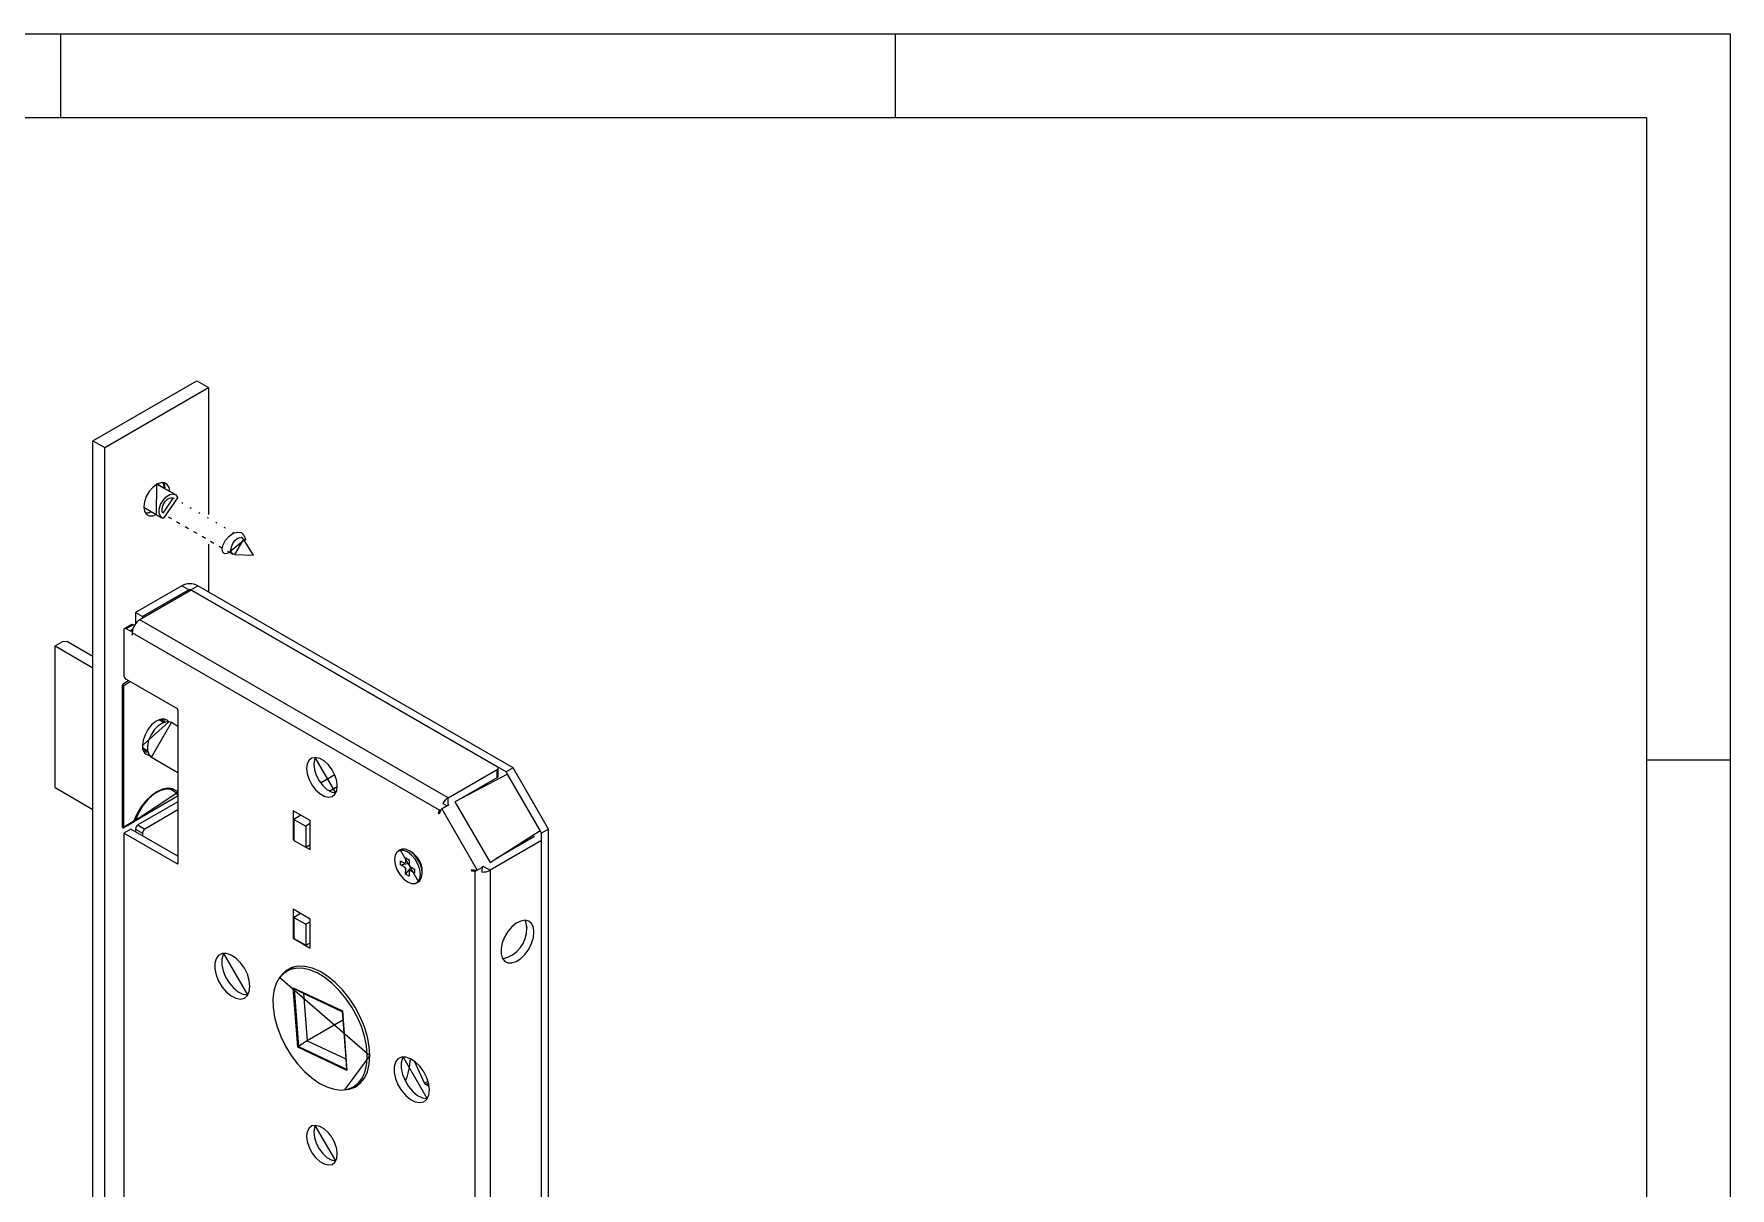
# Model space of a CAD drawing. Extents: x 19 to 519, y 6 to 365.
# Drawn here: x 391.7 to 518.8, y 278.5 to 365 of the extents above; entities that cross this region are included whole.
import ezdxf

# ---------------------------------------------------------------- set-up
doc = ezdxf.new("R2010")
doc.units = 0
doc.layers.add('119', color=190, linetype='CONTINUOUS')

msp = doc.modelspace()

# ---------------------------------------------------------------- linework, layer by layer
at = {"layer": '119'}
for p, q in [((331.25, 365), (393.75, 365)), ((393.75, 365), (456.25, 365)), ((393.75, 358.75), (393.75, 365)), ((456.25, 365), (518.75, 365)), ((456.25, 358.75), (456.25, 365)), ((518.75, 365), (518.75, 310.625)), ((331.25, 358.75), (393.75, 358.75)), ((393.75, 358.75), (456.25, 358.75)), ((456.25, 358.75), (512.5, 358.75)), ((512.5, 358.75), (512.5, 310.625)), ((396.1496, 334.5281), (403.9278, 339.0183)), ((397.0335, 334.0178), (404.8117, 338.5081)), ((403.9278, 339.0183), (404.8117, 338.5081)), ((404.8117, 338.5081), (404.8117, 329.0105)), ((396.1496, 334.5281), (397.0335, 334.0178)), ((396.1496, 236.5432), (396.1496, 334.5281)), ((397.0335, 236.0329), (397.0335, 334.0178)), ((400.136, 330.3447), (399.9979, 329.952)), ((400.3511, 330.7173), (400.136, 330.3447)), ((400.6221, 331.0332), (400.3511, 330.7173)), ((400.9226, 331.2616), (400.6221, 331.0332)), ((400.8945, 329.0004), (400.9226, 331.2616)), ((401.223, 331.3801), (400.9226, 331.2616)), ((400.9226, 331.2616), (401.8944, 330.7325)), ((401.5409, 330.9366), (400.9506, 331.2774)), ((401.4941, 331.3771), (401.223, 331.3801)), ((401.3973, 330.0584), (401.6333, 330.3204)), ((401.4101, 331.3917), (401.4937, 331.2238)), ((401.5409, 330.9366), (401.4101, 331.3917)), ((401.4762, 330.974), (401.5122, 331.1601)), ((401.4937, 331.2238), (401.5409, 330.9366)), ((401.7092, 331.2529), (401.4941, 331.3771)), ((401.8944, 330.7325), (401.5409, 330.9366)), ((401.6333, 330.3204), (401.8926, 330.4889)), ((401.8473, 331.0197), (401.7092, 331.2529)), ((401.8944, 330.7325), (401.8473, 331.0197)), ((401.8926, 330.4889), (402.1403, 330.5412)), ((402.3064, 330.4947), (401.8944, 330.7325)), ((402.1403, 330.5412), (402.343, 330.4703)), ((402.343, 330.4703), (402.4731, 330.2857)), ((402.4731, 330.2857), (402.4867, 330.2441)), ((399.9979, 329.952), (399.9503, 329.5776)), ((399.9503, 329.5776), (399.9979, 329.2581)), ((399.9507, 329.5453), (401.3065, 328.7626)), ((399.9979, 329.2581), (400.136, 329.0249)), ((400.0815, 329.0902), (400.541, 329.2045)), ((400.2686, 329.1018), (400.0815, 329.0902)), ((400.136, 329.0249), (400.3511, 328.9007)), ((400.541, 329.2045), (400.2686, 329.1018)), ((400.3331, 329.1176), (400.4763, 329.2418)), ((400.6221, 328.8977), (400.8945, 329.0004)), ((401.1078, 329.0993), (401.1156, 329.4037)), ((401.1944, 328.8664), (401.1078, 329.0993)), ((401.1156, 329.4037), (401.2166, 329.7385)), ((401.2166, 329.7385), (401.3973, 330.0584)), ((401.3199, 329.4528), (401.402, 329.7247)), ((401.3262, 329.2129), (401.3199, 329.4528)), ((401.3781, 329.0949), (401.3262, 329.2129)), ((402.1483, 330.2394), (401.3781, 329.0949)), ((401.402, 329.7247), (401.5577, 329.9791)), ((402.4867, 330.2441), (401.4351, 328.7194)), ((401.5577, 329.9791), (401.7585, 330.1698)), ((401.7585, 330.1698), (401.9681, 330.2622)), ((401.9681, 330.2622), (402.1483, 330.2394)), ((402.2434, 330.1846), (402.1546, 330.2359)), ((402.8863, 329.8136), (402.7951, 329.8662)), ((403.5229, 329.446), (403.4315, 329.4988)), ((404.151, 329.0834), (404.0679, 329.1314)), ((400.3511, 328.9007), (400.6221, 328.8977)), ((401.3637, 328.7364), (401.1944, 328.8664)), ((401.4351, 328.7194), (401.3637, 328.7364)), ((401.7769, 328.8374), (402.0253, 328.694)), ((402.4133, 328.47), (402.6625, 328.3262)), ((403.0497, 328.1027), (403.2944, 327.9614)), ((403.6861, 327.7353), (403.9252, 327.5973)), ((404.7877, 328.7159), (404.7043, 328.764)), ((405.4313, 328.3444), (405.3407, 328.3966)), ((406.0689, 327.9762), (405.9771, 328.0292)), ((404.3225, 327.3679), (404.5703, 327.2249)), ((404.8117, 326.7853), (404.8117, 323.1991)), ((404.9589, 327.0005), (405.2083, 326.8565)), ((405.5953, 326.6331), (405.8409, 326.4914)), ((405.8254, 326.4234), (405.8978, 326.7409)), ((405.8978, 326.7409), (406.0743, 327.0777)), ((406.0743, 327.0777), (406.3356, 327.3806)), ((406.3356, 327.3806), (406.6477, 327.5979)), ((407.5593, 327.1561), (406.3761, 326.1824)), ((406.4809, 326.3362), (406.5109, 326.5738)), ((406.5109, 326.5738), (406.6117, 326.8222)), ((406.6117, 326.8222), (406.7678, 327.0436)), ((406.6985, 327.6128), (406.6135, 327.6619)), ((406.6477, 327.5979), (406.9639, 327.6907)), ((407.4126, 327.1651), (406.7433, 326.0058)), ((406.7678, 327.0436), (406.9556, 327.2043)), ((406.9556, 327.2043), (407.1463, 327.2797)), ((406.9639, 327.6907), (407.2464, 327.6414)), ((407.1463, 327.2797), (407.3111, 327.2585)), ((407.2464, 327.6414), (407.4534, 327.4542)), ((407.3254, 327.2509), (407.2499, 327.2945)), ((407.3111, 327.2585), (407.4126, 327.1651)), ((407.501, 327.0239), (407.4126, 327.1651)), ((407.4534, 327.4542), (407.5593, 327.1561)), ((407.5593, 327.1561), (407.501, 327.0239)), ((408.1704, 325.9548), (407.501, 327.0239)), ((405.8644, 326.1828), (405.8254, 326.4234)), ((406.0011, 326.0581), (405.8644, 326.1828)), ((406.2088, 326.0733), (406.0011, 326.0581)), ((406.3761, 326.1824), (406.2088, 326.0733)), ((406.2317, 326.2657), (406.6255, 326.0384)), ((406.5261, 326.1455), (406.4809, 326.3362)), ((406.6398, 326.0308), (406.5261, 326.1455)), ((406.7433, 326.0058), (406.6398, 326.0308)), ((406.7433, 326.0058), (408.1704, 325.9548)), ((402.7972, 323.6681), (399.3316, 321.6674)), ((403.5058, 323.3424), (399.6506, 321.1168)), ((403.3275, 323.362), (399.8619, 321.3613)), ((403.3275, 323.362), (402.7972, 323.6681)), ((403.3275, 323.2395), (403.3275, 323.362)), ((403.469, 323.362), (403.9993, 323.6681)), ((427.0863, 309.7279), (403.469, 323.362)), ((403.469, 323.3211), (403.469, 323.362)), ((426.4287, 310.1093), (403.5058, 323.3424)), ((427.6166, 310.0341), (403.9993, 323.6681)), ((399.3316, 321.6674), (399.8619, 321.3613)), ((399.3316, 321.6674), (399.3316, 320.8189)), ((398.4485, 320.3411), (398.4485, 316.9729)), ((399.0306, 320.7617), (398.5003, 320.4556)), ((399.1556, 320.7493), (398.6253, 320.4432)), ((398.9081, 320.2799), (398.6253, 320.4432)), ((399.1262, 320.4058), (398.9081, 320.2799)), ((398.9081, 320.2799), (399.0814, 320.3434)), ((398.9383, 320.2655), (398.9081, 320.2799)), ((398.9675, 320.2575), (398.9383, 320.2655)), ((398.995, 320.2561), (398.9675, 320.2575)), ((399.02, 320.2614), (398.995, 320.2561)), ((399.0417, 320.2732), (399.02, 320.2614)), ((399.0595, 320.2912), (399.0417, 320.2732)), ((399.0728, 320.3148), (399.0595, 320.2912)), ((399.0814, 320.3434), (399.0728, 320.3148)), ((399.1145, 320.3625), (399.0814, 320.3434)), ((399.0814, 320.3434), (399.0814, 319.9758)), ((399.0849, 320.137), (399.0849, 319.9778)), ((422.1082, 306.8459), (399.0849, 320.137)), ((399.2506, 320.6945), (399.1556, 320.7493)), ((422.7503, 307.7817), (399.6506, 321.1168)), ((399.8619, 321.3613), (399.8619, 321.2388)), ((393.3212, 319.1562), (393.8468, 319.4596)), ((393.3212, 308.5411), (393.3212, 319.1562)), ((393.3212, 319.1562), (396.1496, 317.5234)), ((394.2463, 319.4798), (393.8468, 319.4596)), ((394.2463, 319.4798), (396.1496, 318.381)), ((399.0849, 319.9778), (399.0814, 319.9758)), ((399.0849, 319.9737), (399.0814, 319.9758)), ((399.0849, 319.9778), (399.0849, 319.9737)), ((398.43, 316.3498), (398.8021, 316.5646)), ((398.4477, 316.1967), (398.9436, 316.483)), ((398.6253, 316.6667), (402.4436, 314.4624)), ((398.3593, 305.5715), (398.3593, 316.2273)), ((398.3611, 316.2467), (398.4477, 316.1967)), ((398.4477, 305.5817), (398.4477, 316.1967)), ((402.5144, 314.3399), (402.5144, 308.1984)), ((399.8619, 311.7056), (401.8282, 313.4783)), ((400.0462, 312.5019), (399.909, 312.0938)), ((400.2613, 312.8937), (400.0462, 312.5019)), ((400.5351, 313.2343), (400.2613, 312.8937)), ((400.4947, 312.4909), (400.318, 312.0862)), ((400.7409, 312.8622), (400.4947, 312.4909)), ((400.5262, 310.8147), (402.0261, 313.4129)), ((400.8433, 313.4935), (400.5351, 313.2343)), ((401.0345, 313.167), (400.7409, 312.8622)), ((401.1586, 313.6483), (400.8433, 313.4935)), ((401.3497, 313.3781), (401.0345, 313.167)), ((401.169, 313.5613), (401.0492, 313.6071)), ((401.4529, 313.6848), (401.1586, 313.6483)), ((401.426, 313.4128), (401.169, 313.5613)), ((401.2918, 313.6793), (401.2612, 313.6355)), ((401.6583, 313.477), (401.3497, 313.3781)), ((401.3658, 313.5315), (401.4719, 313.6827)), ((401.5447, 313.5656), (401.4183, 313.4443)), ((401.4183, 313.4443), (401.427, 313.4258)), ((401.4348, 313.4078), (401.4183, 313.4443)), ((401.427, 313.4258), (401.4348, 313.4078)), ((401.7001, 313.5998), (401.4529, 313.6848)), ((401.933, 313.4547), (401.6583, 313.477)), ((401.8282, 313.4783), (401.7001, 313.5998)), ((402.0261, 313.4129), (401.933, 313.4547)), ((402.5144, 313.131), (402.0261, 313.4129)), ((399.909, 312.0938), (399.8619, 311.7056)), ((399.8695, 311.5635), (399.9691, 311.4827)), ((399.9582, 311.3625), (399.9327, 311.3066)), ((399.9691, 311.4827), (400.2261, 311.3343)), ((400.0241, 311.1566), (400.1018, 311.3263)), ((400.1018, 311.3263), (400.1018, 311.3263)), ((400.204, 311.3259), (400.1636, 311.1562)), ((400.204, 311.3259), (400.2349, 311.3293)), ((400.2245, 311.328), (400.204, 311.3259)), ((400.2349, 311.3293), (400.2245, 311.328)), ((400.318, 312.0862), (400.2265, 311.6839)), ((400.2265, 311.6839), (400.2282, 311.3198)), ((400.2282, 311.3198), (400.323, 311.0262)), ((400.323, 311.0262), (400.5025, 310.8293)), ((400.5025, 310.8293), (400.5262, 310.8147)), ((400.5262, 310.8147), (402.5144, 309.667)), ((412.1952, 310.3295), (412.1487, 309.9825)), ((412.1487, 309.9825), (412.1952, 309.5818)), ((412.3311, 310.5946), (412.1952, 310.3295)), ((412.5453, 310.7564), (412.3311, 310.5946)), ((412.8204, 310.8017), (412.5453, 310.7564)), ((412.7256, 310.6356), (412.679, 310.2887)), ((412.679, 310.2887), (412.7256, 309.888)), ((412.7949, 310.8026), (412.7256, 310.6356)), ((414.3309, 308.142), (412.7949, 310.8026)), ((413.1342, 310.727), (412.8204, 310.8017)), ((413.4613, 310.5382), (413.1342, 310.727)), ((413.7751, 310.2506), (413.4613, 310.5382)), ((414.0502, 309.8876), (413.7751, 310.2506)), ((426.5019, 309.3948), (426.5019, 310.0072)), ((427.6166, 310.0341), (427.0863, 309.7279)), ((430.2683, 305.4413), (427.6166, 310.0341)), ((512.5, 310.625), (512.5, 248.125)), ((512.5, 310.625), (518.75, 310.625)), ((518.75, 310.625), (518.75, 248.125)), ((412.1952, 309.5818), (412.3311, 309.1599)), ((412.3311, 309.1599), (412.5453, 308.7508)), ((412.5453, 308.7508), (412.8204, 308.3878)), ((412.7256, 309.888), (412.8614, 309.466)), ((412.8614, 309.466), (413.0756, 309.057)), ((413.0756, 309.057), (413.3507, 308.6939)), ((414.2538, 309.5033), (413.1905, 308.8895)), ((413.3507, 308.6939), (413.6645, 308.4064)), ((414.2644, 309.4785), (414.0502, 309.8876)), ((414.4002, 309.0566), (414.2644, 309.4785)), ((414.4468, 308.6559), (414.4002, 309.0566)), ((422.7503, 307.7817), (426.4287, 309.9052)), ((427.202, 309.5517), (423.2515, 307.4909)), ((423.8329, 307.7943), (426.4287, 309.2928)), ((426.4287, 309.2928), (426.4287, 309.9052)), ((427.1913, 309.5461), (427.0863, 309.7279)), ((429.6414, 305.3266), (427.202, 309.5517)), ((393.3212, 308.5411), (396.1496, 306.9083)), ((399.1905, 306.0105), (402.5144, 308.1984)), ((399.3208, 306.092), (402.5243, 307.9413)), ((402.5144, 307.4802), (399.5084, 305.7449)), ((400.0951, 307.544), (399.7313, 307.0768)), ((400.2702, 307.6736), (399.8811, 307.2013)), ((400.4986, 307.9364), (400.0951, 307.544)), ((400.7004, 308.0499), (400.2702, 307.6736)), ((400.9226, 308.2352), (400.4986, 307.9364)), ((401.1447, 308.3064), (400.7004, 308.0499)), ((401.3465, 308.4259), (400.9226, 308.2352)), ((401.575, 308.4269), (401.1447, 308.3064)), ((401.7501, 308.4994), (401.3465, 308.4259)), ((401.964, 308.4037), (401.575, 308.4269)), ((402.1138, 308.4522), (401.7501, 308.4994)), ((402.1725, 308.3181), (401.8606, 308.4982)), ((402.2873, 308.2384), (401.964, 308.4037)), ((402.4203, 308.2865), (402.1138, 308.4522)), ((402.5243, 307.9413), (402.2873, 308.2384)), ((402.338, 308.193), (402.5144, 308.0912)), ((402.5144, 308.1984), (402.4203, 308.2865)), ((402.5144, 307.974), (402.5025, 307.9808)), ((402.5144, 308.1984), (402.5144, 308.0912)), ((402.5144, 308.0912), (402.5144, 307.974)), ((402.5144, 307.974), (402.5144, 307.4802)), ((402.5144, 307.4802), (402.5144, 306.8679)), ((412.8204, 308.3878), (413.1342, 308.1002)), ((413.1342, 308.1002), (413.4613, 307.9114)), ((413.4613, 307.9114), (413.7751, 307.8367)), ((413.6645, 308.4064), (413.9916, 308.2176)), ((413.7751, 307.8367), (414.0502, 307.882)), ((414.4455, 308.5935), (413.8826, 308.2685)), ((413.9916, 308.2176), (414.3054, 308.1428)), ((414.0502, 307.882), (414.2644, 308.0438)), ((414.2644, 308.0438), (414.4002, 308.3089)), ((414.3054, 308.1428), (414.3309, 308.142)), ((414.4002, 308.3089), (414.4468, 308.6559)), ((422.7503, 307.2716), (422.7503, 307.7817)), ((423.2515, 307.4909), (425.8812, 302.9361)), ((399.4249, 306.5573), (399.1905, 306.0105)), ((399.3208, 306.092), (399.2383, 306.1396)), ((399.5579, 306.6627), (399.3208, 306.092)), ((399.7313, 307.0768), (399.4249, 306.5573)), ((399.8811, 307.2013), (399.5579, 306.6627)), ((402.5144, 306.8679), (400.0387, 305.4387)), ((402.5144, 306.8679), (402.5144, 303.3982)), ((412.4139, 306.0734), (411.1411, 306.8081)), ((411.1411, 306.8081), (411.1411, 304.6443)), ((411.7245, 306.4713), (411.1941, 306.1652)), ((411.1941, 306.1652), (412.078, 305.6549)), ((411.1941, 306.1652), (411.1941, 304.5933)), ((411.6714, 306.502), (411.6714, 306.4407)), ((422.1082, 306.8459), (422.0101, 306.6419)), ((422.1465, 306.7207), (422.0101, 306.6419)), ((422.0101, 306.6419), (422.0749, 306.5719)), ((422.2494, 306.9346), (422.0749, 306.5719)), ((422.1082, 306.8459), (422.197, 306.8972)), ((422.7798, 307.2408), (422.2494, 306.9346)), ((422.2771, 306.9485), (422.2494, 306.9346)), ((422.8074, 307.2546), (422.2771, 306.9485)), ((422.2771, 306.9485), (424.9242, 302.3635)), ((422.3495, 307.358), (422.6674, 307.1759)), ((398.3593, 305.6327), (398.4477, 305.5817)), ((398.43, 305.5306), (398.3593, 305.5715)), ((398.43, 305.5306), (399.2567, 306.0079)), ((399.1905, 306.0105), (398.4477, 305.5817)), ((398.9788, 305.4392), (398.4485, 305.133)), ((398.4485, 305.133), (398.4485, 259.223)), ((402.4436, 302.8267), (398.4485, 305.133)), ((402.5144, 303.3982), (398.9788, 305.4392)), ((399.2567, 306.0079), (399.201, 306.04)), ((399.3316, 305.4387), (399.8619, 305.1325)), ((399.3316, 305.4387), (399.3316, 305.2355)), ((399.5084, 305.7449), (400.0387, 305.4387)), ((399.8619, 305.1325), (399.8619, 305.1325)), ((399.8619, 305.1325), (399.8619, 304.9294)), ((412.4139, 305.8488), (412.078, 305.6549)), ((412.078, 305.6549), (412.078, 304.0831)), ((412.4139, 305.8488), (412.4139, 306.0734)), ((412.4139, 304.277), (412.4139, 305.8488)), ((425.8812, 302.9361), (429.6414, 305.3266)), ((429.2076, 304.8843), (426.3591, 303.2399)), ((429.738, 305.1351), (429.6312, 305.3201)), ((430.2683, 305.4413), (429.738, 305.1351)), ((429.738, 240.6284), (429.738, 305.1351)), ((430.2683, 240.9346), (430.2683, 305.4413)), ((411.1941, 304.6749), (411.1411, 304.6443)), ((411.1411, 304.6443), (411.1941, 304.6137)), ((411.1941, 304.5933), (412.078, 304.0831)), ((412.078, 304.0831), (412.4139, 304.277)), ((412.0956, 304.0932), (412.4139, 303.9095)), ((412.4139, 303.9095), (412.4139, 304.277)), ((418.912, 303.7194), (418.7732, 303.487)), ((419.1277, 303.8426), (418.912, 303.7194)), ((419.151, 303.8763), (419.0096, 303.7946)), ((419.3991, 303.8445), (419.1277, 303.8426)), ((419.2691, 303.9242), (419.151, 303.8763)), ((419.151, 303.8763), (420.5259, 301.4946)), ((419.5405, 303.9262), (419.2691, 303.9242)), ((419.6997, 303.725), (419.3991, 303.8445)), ((419.8411, 303.8067), (419.5405, 303.9262)), ((420, 303.4958), (419.6997, 303.725)), ((420.0154, 303.706), (419.8386, 303.8081)), ((420.1414, 303.5774), (419.8411, 303.8067)), ((429.7394, 304.579), (425.8842, 302.3535)), ((429.7394, 241.1862), (429.7394, 304.579)), ((402.5144, 302.8675), (402.4436, 302.8267)), ((402.5144, 303.3982), (402.5144, 302.8675)), ((418.7732, 303.487), (418.7248, 303.1681)), ((418.7248, 303.1681), (418.7716, 302.794)), ((418.7716, 302.794), (418.9089, 302.4013)), ((418.9089, 302.4013), (419.1234, 302.0284)), ((419.1664, 302.7608), (419.1671, 303.0625)), ((419.1664, 302.7608), (419.8287, 302.888)), ((419.4881, 302.574), (419.1664, 302.7608)), ((419.1671, 303.0625), (419.4888, 302.8758)), ((419.5648, 302.0682), (420.0058, 302.5756)), ((419.5648, 302.0682), (419.5657, 302.4391)), ((419.5668, 302.9204), (419.5677, 303.2913)), ((419.5677, 303.2913), (419.8293, 303.1395)), ((419.8293, 303.1395), (419.8284, 302.7685)), ((420.227, 302.1452), (419.9053, 302.3319)), ((419.9061, 302.6336), (420.2277, 302.4469)), ((420.2707, 303.1792), (420, 303.4958)), ((420.4121, 303.2608), (420.1414, 303.5774)), ((420.2277, 302.4469), (420.227, 302.1452)), ((420.4852, 302.8063), (420.2707, 303.1792)), ((420.6266, 302.8879), (420.4121, 303.2608)), ((420.6226, 302.4136), (420.4852, 302.8063)), ((420.6693, 302.0395), (420.6226, 302.4136)), ((420.764, 302.4952), (420.6266, 302.8879)), ((420.8107, 302.1211), (420.764, 302.4952)), ((420.8108, 302.1242), (420.8108, 302.3283)), ((424.8968, 302.3453), (424.4979, 302.3753)), ((424.5261, 302.2841), (424.4979, 302.3753)), ((424.6626, 302.3629), (424.5261, 302.2841)), ((424.8968, 302.3453), (424.9242, 302.3635)), ((424.9242, 302.3635), (425.4546, 302.6696)), ((425.3041, 302.2183), (425.3177, 302.6512)), ((425.4403, 302.6098), (425.8842, 302.3535)), ((425.4846, 302.6992), (425.4875, 302.701)), ((425.8842, 302.3535), (425.8842, 238.9607)), ((419.1234, 302.0284), (419.3941, 301.7118)), ((419.3941, 301.7118), (419.6944, 301.4826)), ((419.8264, 301.9163), (419.5648, 302.0682)), ((419.6944, 301.4826), (419.995, 301.3631)), ((419.8273, 302.2873), (419.8264, 301.9163)), ((419.995, 301.3631), (420.2664, 301.365)), ((420.2664, 301.365), (420.4821, 301.4882)), ((420.3845, 301.413), (420.5259, 301.4946)), ((420.4821, 301.4882), (420.6209, 301.7206)), ((420.5259, 301.4946), (420.6235, 301.5699)), ((420.6209, 301.7206), (420.6693, 302.0395)), ((420.6235, 301.5699), (420.7624, 301.8023)), ((420.7624, 301.8023), (420.8107, 302.1211)), ((424.7529, 302.2671), (424.5261, 302.2841)), ((424.839, 302.3168), (424.7529, 302.2671)), ((424.7529, 302.2671), (424.7529, 239.0458)), ((412.4139, 298.6939), (411.1411, 299.4286)), ((411.1411, 299.4286), (411.1411, 297.2648)), ((411.6979, 299.1072), (411.1941, 298.8163)), ((411.1941, 298.8163), (412.078, 298.306)), ((411.1941, 298.8163), (411.1941, 297.2445)), ((411.6714, 299.1225), (411.6714, 299.0918)), ((412.4139, 298.4999), (412.4139, 298.6939)), ((428.1879, 298.5501), (427.8517, 298.3825)), ((428.5054, 298.6031), (428.1879, 298.5501)), ((428.5974, 298.3852), (428.5048, 298.6031)), ((428.5048, 298.6031), (428.6433, 298.0262)), ((428.7808, 298.5376), (428.5054, 298.6031)), ((428.9934, 298.3585), (428.7808, 298.5376)), ((411.1941, 297.2954), (411.1411, 297.2648)), ((411.1411, 297.2648), (412.4139, 296.53)), ((411.1941, 297.2445), (412.078, 296.7342)), ((412.4139, 298.4999), (412.078, 298.306)), ((412.078, 298.306), (412.078, 296.7342)), ((412.4139, 296.9281), (412.4139, 298.4999)), ((426.9762, 297.3533), (426.8012, 296.9198)), ((427.2225, 297.7611), (426.9762, 297.3533)), ((427.5217, 298.1129), (427.2225, 297.7611)), ((427.8517, 298.3825), (427.5217, 298.1129)), ((428.6433, 298.0262), (428.5974, 298.3852)), ((429.1277, 298.0791), (428.9934, 298.3585)), ((428.9934, 296.8736), (429.1277, 297.308)), ((429.1736, 297.72), (429.1277, 298.0791)), ((429.1277, 297.308), (429.1736, 297.72)), ((405.5518, 295.9766), (405.3642, 295.7287)), ((405.8157, 296.1089), (405.5518, 295.9766)), ((405.8945, 296.0348), (405.7971, 295.6896)), ((406.1362, 296.1156), (405.8157, 296.1089)), ((405.9462, 296.1273), (405.8945, 296.0348)), ((407.7445, 293.0122), (405.9462, 296.1273)), ((406.4898, 295.9964), (406.1362, 296.1156)), ((406.85, 295.76), (406.4898, 295.9964)), ((412.078, 296.7342), (412.4139, 296.9281)), ((412.4139, 296.53), (412.4139, 296.9281)), ((426.8012, 296.9198), (426.7102, 296.4925)), ((426.7102, 296.4925), (426.7102, 296.1034)), ((426.7102, 296.1034), (426.8012, 295.7812)), ((428.1879, 295.752), (428.5054, 296.0656)), ((428.5054, 296.0656), (428.7808, 296.4489)), ((428.7808, 296.4489), (428.9934, 296.8736)), ((405.3642, 295.7287), (405.2668, 295.3834)), ((405.2668, 295.3834), (405.2668, 294.9665)), ((405.2668, 294.9665), (405.3642, 294.5088)), ((405.7971, 295.6896), (405.7971, 295.2726)), ((405.7971, 295.2726), (405.8945, 294.8149)), ((405.8945, 294.8149), (406.0821, 294.3504)), ((407.1902, 295.4239), (406.85, 295.76)), ((407.4852, 295.0132), (407.1902, 295.4239)), ((407.713, 294.5582), (407.4852, 295.0132)), ((410.6117, 294.8373), (410.2647, 294.5045)), ((410.8572, 294.8859), (410.4561, 294.6514)), ((411.0282, 295.0589), (410.6117, 294.8373)), ((411.2326, 295.1199), (410.6565, 294.7874)), ((411.3178, 295.0057), (410.8572, 294.8859)), ((411.0395, 295.063), (410.8936, 294.9242)), ((411.5035, 295.1633), (411.0282, 295.0589)), ((411.0556, 295.0177), (411.1213, 295.09)), ((411.826, 295.0078), (411.3178, 295.0057)), ((412.0252, 295.148), (411.5035, 295.1633)), ((412.3687, 294.8919), (411.826, 295.0078)), ((412.5799, 295.0133), (412.0252, 295.148)), ((412.9318, 294.6612), (412.3687, 294.8919)), ((413.1532, 294.7628), (412.5799, 295.0133)), ((413.7303, 294.4028), (413.1532, 294.7628)), ((426.8012, 295.7812), (426.9762, 295.5497)), ((426.9762, 295.5497), (427.2225, 295.4263)), ((427.2225, 295.4263), (427.5217, 295.42)), ((427.5217, 295.42), (427.8517, 295.5313)), ((427.8517, 295.5313), (428.1879, 295.752)), ((405.3642, 294.5088), (405.5518, 294.0442)), ((405.5518, 294.0442), (405.8157, 293.6073)), ((405.8157, 293.6073), (406.1362, 293.2304)), ((406.0821, 294.3504), (406.346, 293.9134)), ((406.346, 293.9134), (406.6666, 293.5365)), ((406.6666, 293.5365), (407.0201, 293.2476)), ((407.8569, 294.0928), (407.713, 294.5582)), ((407.906, 293.6513), (407.8569, 294.0928)), ((407.8569, 293.2666), (407.906, 293.6513)), ((409.8723, 293.8654), (409.7048, 293.3342)), ((410.125, 294.3082), (409.8723, 293.8654)), ((410.4561, 294.6514), (410.125, 294.3082)), ((410.2647, 294.5045), (410.1316, 294.3172)), ((410.1316, 294.3172), (416.8863, 288.4671)), ((411.1423, 293.5484), (414.8264, 291.8187)), ((411.4862, 289.0955), (411.1423, 293.5484)), ((414.802, 291.7939), (411.2174, 293.4768)), ((411.9126, 293.1128), (411.2174, 293.4768)), ((411.2174, 293.4768), (411.5521, 289.1442)), ((413.5007, 294.3216), (412.9318, 294.6612)), ((414.0607, 293.8819), (413.5007, 294.3216)), ((414.2961, 293.9427), (413.7303, 294.4028)), ((414.5972, 293.3536), (414.0607, 293.8819)), ((414.8361, 293.3945), (414.2961, 293.9427)), ((406.1362, 293.2304), (406.4898, 292.9415)), ((406.4898, 292.9415), (406.85, 292.762)), ((406.85, 292.762), (407.1902, 292.7052)), ((407.0201, 293.2476), (407.3803, 293.0681)), ((407.1902, 292.7052), (407.4852, 292.7754)), ((407.3803, 293.0681), (407.7205, 293.0114)), ((407.4852, 292.7754), (407.713, 292.9673)), ((407.713, 292.9673), (407.8569, 293.2666)), ((407.7205, 293.0114), (407.7445, 293.0122)), ((409.7048, 293.3342), (409.6266, 292.7285)), ((409.6266, 292.7285), (409.6398, 292.064)), ((414.8049, 291.7549), (411.9126, 293.1128)), ((411.9126, 293.1128), (412.1854, 289.5814)), ((415.0965, 292.7502), (414.5972, 293.3536)), ((415.3363, 292.7723), (414.8361, 293.3945)), ((415.5455, 292.0874), (415.0965, 292.7502)), ((415.7836, 292.0923), (415.3363, 292.7723)), ((409.6398, 292.064), (409.7441, 291.3579)), ((409.7441, 291.3579), (409.9368, 290.6284)), ((414.8538, 291.1218), (412.1854, 289.5814)), ((414.8019, 291.7943), (415.0777, 288.2235)), ((414.8264, 291.8187), (415.1704, 287.3659)), ((415.9326, 291.3824), (415.5455, 292.0874)), ((416.1666, 291.372), (415.7836, 292.0923)), ((416.2478, 290.6534), (415.9326, 291.3824)), ((416.4753, 290.6302), (416.1666, 291.372)), ((409.9368, 290.6284), (410.2129, 289.8945)), ((410.2129, 289.8945), (410.5652, 289.1752)), ((416.4829, 289.9193), (416.2478, 290.6534)), ((416.7016, 289.886), (416.4753, 290.6302)), ((416.6319, 289.1992), (416.4829, 289.9193)), ((416.8398, 289.1587), (416.7016, 289.886)), ((410.5652, 289.1752), (410.9846, 288.4891)), ((410.9846, 288.4891), (411.4603, 287.8539)), ((415.1704, 287.3659), (411.4862, 289.0955)), ((412.1854, 289.5814), (411.5521, 289.1442)), ((411.5521, 289.1442), (415.1366, 287.4614)), ((412.1854, 289.5814), (415.0777, 288.2235)), ((416.8863, 288.4671), (414.9865, 285.9075)), ((416.6909, 288.5117), (416.6319, 289.1992)), ((416.6583, 287.8745), (416.6909, 288.5117)), ((416.8863, 288.4671), (416.8398, 289.1587)), ((416.8398, 287.8292), (416.8863, 288.4671)), ((419.2507, 288.353), (418.9868, 288.2207)), ((419.5713, 288.3597), (419.2507, 288.353)), ((419.3813, 288.3714), (419.3295, 288.279)), ((421.1796, 285.2563), (419.3813, 288.3714)), ((419.9248, 288.2405), (419.5713, 288.3597)), ((411.4603, 287.8539), (411.9799, 287.2862)), ((411.9799, 287.2862), (412.5299, 286.8006)), ((415.0777, 288.2235), (415.1369, 287.4565)), ((416.3243, 286.8156), (416.5351, 287.3042)), ((416.4753, 286.7786), (416.7016, 287.2615)), ((416.5351, 287.3042), (416.6583, 287.8745)), ((416.7016, 287.2615), (416.8398, 287.8292)), ((418.7992, 287.9728), (418.7018, 287.6275)), ((418.7018, 287.6275), (418.7018, 287.2106)), ((418.7018, 287.2106), (418.7992, 286.7529)), ((418.9868, 288.2207), (418.7992, 287.9728)), ((419.3295, 288.279), (419.2321, 287.9337)), ((419.2321, 287.9337), (419.2321, 287.5168)), ((419.2321, 287.5168), (419.3295, 287.059)), ((420.285, 288.0041), (419.9248, 288.2405)), ((420.9857, 286.3987), (420.2302, 288.0475)), ((420.6252, 287.6681), (420.285, 288.0041)), ((420.9202, 287.2573), (420.6252, 287.6681)), ((421.1481, 286.8023), (420.9202, 287.2573)), ((412.5299, 286.8006), (413.0962, 286.4097)), ((413.0962, 286.4097), (413.6641, 286.1236)), ((413.6641, 286.1236), (414.2187, 285.9498)), ((414.2187, 285.9498), (414.7459, 285.8927)), ((414.7459, 285.8927), (415.2319, 285.9538)), ((414.9865, 285.9075), (415.3363, 285.9515)), ((415.2319, 285.9538), (415.6642, 286.1315)), ((415.3363, 285.9515), (415.7836, 286.1151)), ((415.6561, 286.1269), (415.8932, 286.2637)), ((415.6642, 286.1315), (416.0314, 286.4213)), ((415.7836, 286.1151), (416.1666, 286.3932)), ((415.8932, 286.2637), (416.2322, 286.4594)), ((415.8932, 286.2637), (416.0863, 286.3207)), ((416.0314, 286.4213), (416.3243, 286.8156)), ((416.1506, 286.378), (416.0551, 286.3572)), ((416.1666, 286.3932), (416.4753, 286.7786)), ((418.7992, 286.7529), (418.9868, 286.2883)), ((418.9868, 286.2883), (419.2507, 285.8514)), ((419.2507, 285.8514), (419.5713, 285.4745)), ((419.3295, 287.059), (419.5171, 286.5945)), ((419.5171, 286.5945), (419.781, 286.1576)), ((419.781, 286.1576), (420.1016, 285.7807)), ((420.9857, 286.3987), (421.2386, 286.5447)), ((421.0743, 286.2966), (421.2747, 286.4123)), ((421.3227, 286.1599), (421.0743, 286.2966)), ((421.2919, 286.3369), (421.1481, 286.8023)), ((421.3411, 285.8954), (421.2919, 286.3369)), ((421.2919, 285.5108), (421.3411, 285.8954)), ((419.5713, 285.4745), (419.9248, 285.1856)), ((419.9248, 285.1856), (420.285, 285.0061)), ((420.1016, 285.7807), (420.4551, 285.4918)), ((420.285, 285.0061), (420.6252, 284.9493)), ((420.4551, 285.4918), (420.8153, 285.3123)), ((420.6252, 284.9493), (420.9202, 285.0195)), ((420.8153, 285.3123), (421.1556, 285.2555)), ((420.9202, 285.0195), (421.1481, 285.2114)), ((421.1481, 285.2114), (421.2919, 285.5108)), ((421.1556, 285.2555), (421.1796, 285.2563)), ((412.1952, 282.7712), (412.1487, 282.4243)), ((412.1487, 282.4243), (412.1952, 282.0236)), ((412.3311, 283.0363), (412.1952, 282.7712)), ((412.1952, 282.0236), (412.3311, 281.6016)), ((412.5453, 283.1981), (412.3311, 283.0363)), ((412.8204, 283.2435), (412.5453, 283.1981)), ((412.7256, 283.0774), (412.679, 282.7304)), ((412.679, 282.7304), (412.7256, 282.3297)), ((412.7949, 283.2443), (412.7256, 283.0774)), ((412.7256, 282.3297), (412.8614, 281.9078)), ((414.3309, 280.5837), (412.7949, 283.2443)), ((413.1342, 283.1687), (412.8204, 283.2435)), ((413.4613, 282.9799), (413.1342, 283.1687)), ((413.7751, 282.6924), (413.4613, 282.9799)), ((414.0502, 282.3293), (413.7751, 282.6924)), ((414.2644, 281.9203), (414.0502, 282.3293)), ((412.3311, 281.6016), (412.5453, 281.1925)), ((412.5453, 281.1925), (412.8204, 280.8295)), ((412.8204, 280.8295), (413.1342, 280.542)), ((412.8614, 281.9078), (413.0756, 281.4987)), ((413.0756, 281.4987), (413.3507, 281.1357)), ((413.3507, 281.1357), (413.6645, 280.8481)), ((413.6645, 280.8481), (413.9916, 280.6593)), ((414.4002, 281.4983), (414.2644, 281.9203)), ((414.2644, 280.4855), (414.4002, 280.7507)), ((414.4468, 281.0976), (414.4002, 281.4983)), ((414.4002, 280.7507), (414.4468, 281.0976)), ((413.1342, 280.542), (413.4613, 280.3532)), ((413.4613, 280.3532), (413.7751, 280.2784)), ((413.7751, 280.2784), (414.0502, 280.3238)), ((413.9916, 280.6593), (414.3054, 280.5846)), ((414.0502, 280.3238), (414.2644, 280.4855)), ((414.3054, 280.5846), (414.3309, 280.5837))]:
    msp.add_line(p, q, dxfattribs=at)
for centre, radius, start, end in [((403.3982, 322.5081), 1.3065, 62.6097, 117.3903), ((403.3982, 323.2255), 0.1537, 62.6108, 117.3892), ((398.5563, 320.3586), 0.1092, 50.7975, 189.2151), ((399.0824, 320.6471), 0.1257, 54.3823, 114.3063), ((400.3131, 320.0811), 1.2294, 122.6055, 177.3941), ((398.5128, 316.2203), 0.1537, 122.606, 177.3977), ((398.8323, 316.9903), 0.3842, 182.6058, 237.3944), ((402.3608, 314.3329), 0.1537, 2.605, 57.3952), ((400.9862, 313.2543), 0.47, 36.1308, 54.2003), ((400.5041, 311.5918), 0.6522, 169.9496, 258.1801), ((400.1446, 311.7987), 0.4743, 246.8642, 264.8228), ((426.3899, 310.0072), 0.1092, 290.7833, 69.2114), ((426.3768, 309.4073), 0.1257, 294.3722, 354.3036), ((423.3616, 306.8019), 1.1549, 121.9611, 151.2126), ((398.4024, 305.5645), 0.0437, 170.7851, 309.2067), ((399.1727, 306.1384), 0.1552, 302.79, 342.6024), ((399.7154, 305.4212), 0.3842, 122.6058, 177.3934), ((400.2457, 305.1151), 0.3842, 122.6058, 177.3948), ((419.1129, 302.2666), 1.699, 2.0806, 57.9142), ((402.4712, 302.8605), 0.0437, 230.7971, 9.2122), ((420.0402, 302.8019), 0.5973, 202.4233, 217.4003), ((419.5827, 302.8019), 0.1195, 97.6434, 141.8261), ((419.8114, 302.4057), 0.1195, 277.6454, 321.834), ((419.354, 302.4058), 0.5973, 22.4223, 37.3993), ((425.3396, 303.3785), 1.1608, 268.2525, 297.9853), ((426.3254, 297.9757), 2.3184, 282.754, 1.2485), ((415.2249, 288.3915), 4.6971, 336.8312, 358.188), ((421.1911, 286.4875), 0.2238, 203.3872, 238.5229)]:
    msp.add_arc(centre, radius, start, end, dxfattribs=at)

doc.saveas('drawing.dxf')
